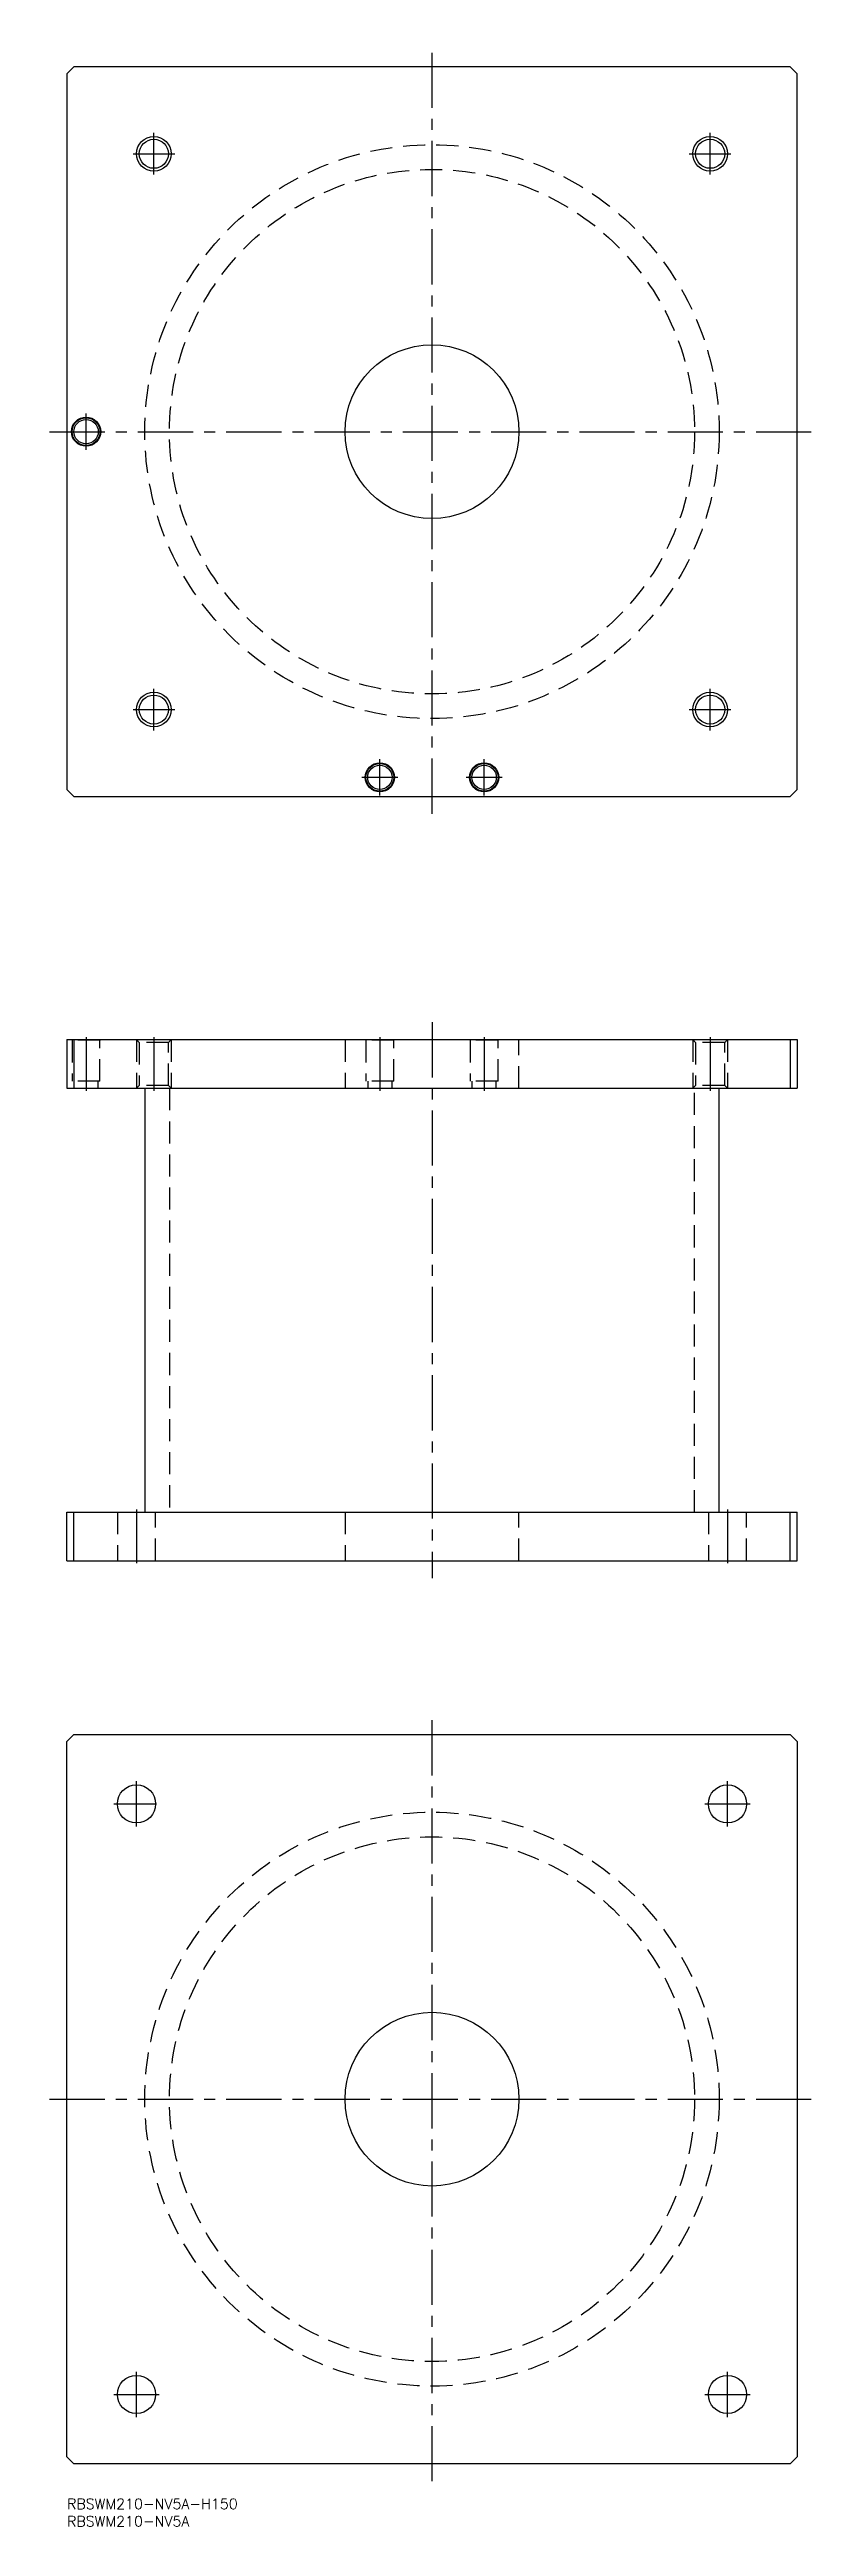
# Model space of a CAD drawing. Extents: x -5 to 215, y -8 to 705.
import ezdxf

# ---------------------------------------------------------------- set-up
doc = ezdxf.new("R2010")
doc.units = 0
doc.header["$LTSCALE"] = 0.5
doc.linetypes.add('CENTER', pattern=[50.8, 31.75, -6.35, 6.35, -6.35])
doc.linetypes.add('DASHED', pattern=[19.05, 12.7, -6.35])
for name, color, linetype in [('MSM_CENTER', 1, 'CENTER'), ('MSM_CONTINUOUS', 7, 'CONTINUOUS'), ('MSM_DASHED', 4, 'DASHED'), ('MSM_NARROW', 5, 'CONTINUOUS'), ('MSM_PART_NUMBER', 7, 'CONTINUOUS')]:
    doc.layers.add(name, color=color, linetype=linetype)
doc.styles.get("Standard").update_dxf_attribs({"font": 'txt.shx', "height": 3, "bigfont": 'bigfont.shx'})

msp = doc.modelspace()

# ---------------------------------------------------------------- linework, layer by layer
at = {"layer": 'MSM_CENTER'}
for p, q in [((105, 485), (105, 705)), ((25, 669), (25, 681)), ((185, 669), (185, 681)), ((19, 675), (31, 675)), ((179, 675), (191, 675)), ((5.5, 589.8), (5.5, 600.2)), ((-5, 595), (215, 595)), ((25, 509), (25, 521)), ((185, 509), (185, 521)), ((19, 515), (31, 515)), ((179, 515), (191, 515)), ((90, 490.3), (90, 500.7)), ((120, 490.3), (120, 500.7)), ((84.8, 495.5), (95.2, 495.5)), ((114.8, 495.5), (125.2, 495.5)), ((5.5, 420.7), (5.5, 405.3)), ((25, 420.7), (25, 405.3)), ((90, 420.7), (90, 405.3)), ((105, 425), (105, 265)), ((120, 420.7), (120, 405.3)), ((185, 420.7), (185, 405.3)), ((20, 284.7), (20, 269.3)), ((190, 284.7), (190, 269.3)), ((105, 5), (105, 225)), ((13.5, 200), (25.775, 200)), ((20, 193.5), (20, 206.5)), ((183.5, 200), (196.5, 200)), ((190, 193.5), (190, 206.5)), ((-5, 115), (215, 115)), ((20, 23.5), (20, 36.5)), ((190, 23.5), (190, 36.5)), ((13.5, 30), (26.5, 30)), ((183.5, 30), (196.5, 30))]:
    msp.add_line(p, q, dxfattribs=at)
at = {"layer": 'MSM_CONTINUOUS'}
for p, q in [((2, 700), (0, 698)), ((208, 700), (2, 700)), ((210, 698), (208, 700)), ((0, 698), (0, 492)), ((210, 492), (210, 698)), ((0, 492), (2, 490)), ((208, 490), (210, 492)), ((2, 490), (208, 490)), ((0, 420), (210, 420)), ((0, 420), (0, 406)), ((2, 420), (2, 406)), ((208, 420), (208, 406)), ((210, 420), (210, 406)), ((0, 406), (210, 406)), ((22.4, 406), (22.4, 284)), ((187.6, 284), (187.6, 406)), ((0, 270), (0, 284)), ((0, 284), (210, 284)), ((2, 270), (2, 284)), ((208, 270), (208, 284)), ((210, 270), (210, 284)), ((0, 270), (210, 270)), ((0, 218), (2, 220)), ((0, 12), (0, 218)), ((2, 220), (208, 220)), ((208, 220), (210, 218)), ((210, 218), (210, 12)), ((2, 10), (0, 12)), ((208, 10), (2, 10)), ((210, 12), (208, 10))]:
    msp.add_line(p, q, dxfattribs=at)
for centre, radius in [((25, 675), 4.188), ((185, 675), 4.188), ((105, 595), 25), ((5.5, 595), 4.2), ((5.5, 595), 4), ((5.5, 595), 3.5), ((25, 515), 4.188), ((185, 515), 4.188), ((90, 495.5), 4.2), ((90, 495.5), 4), ((120, 495.5), 4.2), ((120, 495.5), 4), ((90, 495.5), 3.5), ((120, 495.5), 3.5), ((20, 200), 5.5), ((190, 200), 5.5), ((105, 115), 25), ((20, 30), 5.5), ((190, 30), 5.5)]:
    msp.add_circle(centre, radius, dxfattribs=at)
at = {"layer": 'MSM_DASHED'}
for p, q in [((1.3, 420), (1.5, 419.8)), ((1.5, 419.8), (1.5, 408)), ((9.5, 419.8), (1.5, 419.8)), ((9.5, 419.8), (9.7, 420)), ((9.5, 408), (9.5, 419.8)), ((20, 420), (20.812, 419.188)), ((20, 420), (20, 406)), ((20.812, 419.188), (20.812, 406.812)), ((29.188, 419.188), (20.812, 419.188)), ((29.188, 419.188), (30, 420)), ((29.188, 406.812), (29.188, 419.188)), ((30, 420), (30, 406)), ((80, 420), (80, 406)), ((85.8, 420), (86, 419.8)), ((86, 419.8), (86, 408)), ((94, 419.8), (86, 419.8)), ((94, 419.8), (94.2, 420)), ((94, 408), (94, 419.8)), ((115.8, 420), (116, 419.8)), ((116, 419.8), (116, 408)), ((124, 419.8), (116, 419.8)), ((124, 419.8), (124.2, 420)), ((124, 408), (124, 419.8)), ((130, 406), (130, 420)), ((180, 420), (180.812, 419.188)), ((180, 420), (180, 406)), ((180.812, 419.188), (180.812, 406.812)), ((189.188, 419.188), (180.812, 419.188)), ((189.188, 419.188), (190, 420)), ((189.188, 406.812), (189.188, 419.188)), ((190, 420), (190, 406)), ((9.5, 408), (1.5, 408)), ((9, 406), (9, 408)), ((20.812, 406.812), (20, 406)), ((29.188, 406.812), (20.812, 406.812)), ((30, 406), (29.188, 406.812)), ((94, 408), (86, 408)), ((86.5, 408), (86.5, 406)), ((93.5, 406), (93.5, 408)), ((124, 408), (116, 408)), ((116.5, 408), (116.5, 406)), ((123.5, 406), (123.5, 408)), ((180.812, 406.812), (180, 406)), ((189.188, 406.812), (180.812, 406.812)), ((190, 406), (189.188, 406.812)), ((29.5, 406), (29.5, 284)), ((180.5, 284), (180.5, 406)), ((14.5, 284), (14.5, 270)), ((25.5, 270), (25.5, 284)), ((80, 284), (80, 270)), ((130, 270), (130, 284)), ((184.5, 284), (184.5, 270)), ((195.5, 270), (195.5, 284))]:
    msp.add_line(p, q, dxfattribs=at)
for centre, radius in [((105, 595), 82.6), ((105, 595), 75.5), ((105, 115), 82.6), ((105, 115), 75.5)]:
    msp.add_circle(centre, radius, dxfattribs=at)
at = {"layer": 'MSM_NARROW'}
for centre in [(25, 675), (185, 675), (25, 515), (185, 515)]:
    msp.add_circle(centre, 5, dxfattribs=at)

# ---------------------------------------------------------------- texts
at = {"layer": 'MSM_PART_NUMBER'}
for s, p in [('RBSWM210-NV5A-H150', (0, -3)), ('RBSWM210-NV5A', (0, -8))]:
    msp.add_text(s, height=3, dxfattribs=at).set_placement(p)

doc.saveas('drawing.dxf')
